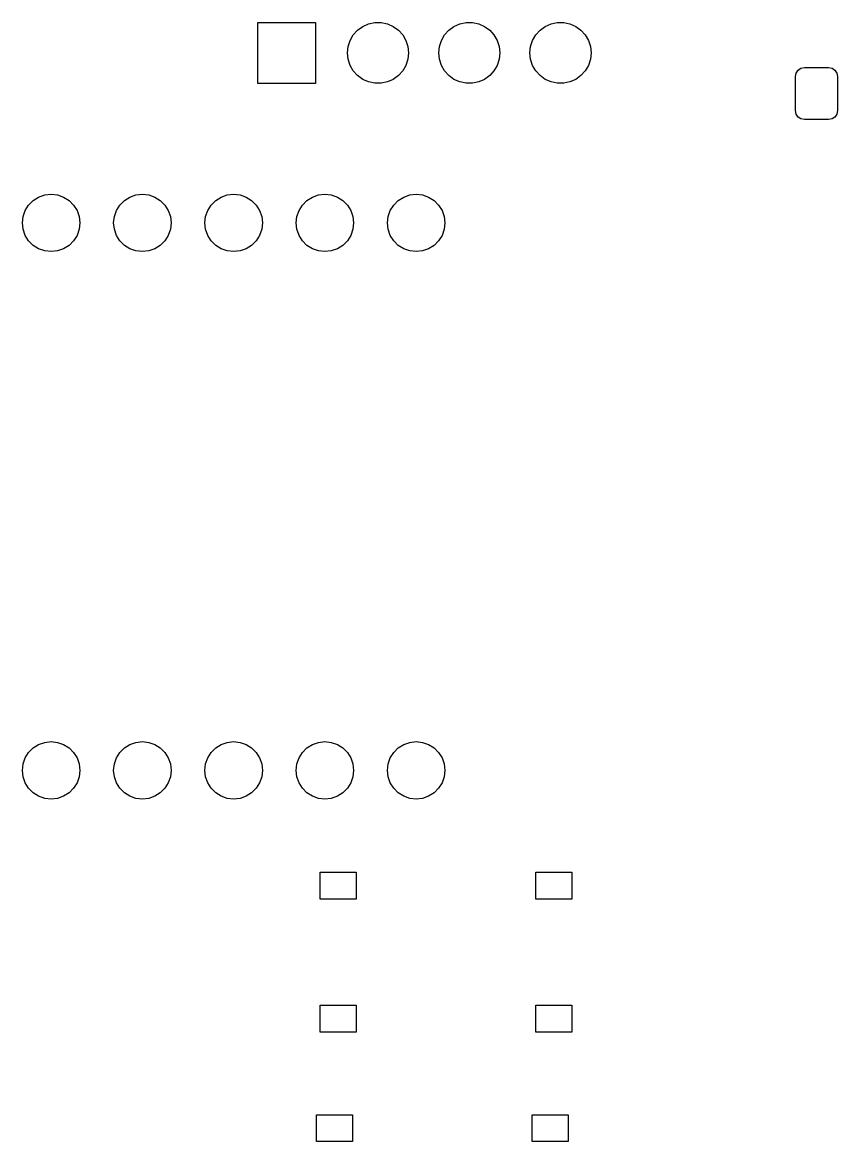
# Model space of a CAD drawing. Extents: x 281 to 540, y -238 to -79.
# Drawn here: x 329.07 to 351.76, y -172.33 to -141.18 of the extents above; entities that cross this region are included whole.
import ezdxf

# ---------------------------------------------------------------- set-up
doc = ezdxf.new("R2010")
doc.units = 0
doc.layers.add('BLACK', color=7, linetype='CONTINUOUS')

msp = doc.modelspace()

# ---------------------------------------------------------------- linework, layer by layer
at = {"layer": 'BLACK', "linetype": 'CONTINUOUS'}
for p, q in [((335.6275, -142.8775), (335.6275, -141.1775)), ((335.6275, -141.1775), (337.2275, -141.1775)), ((337.2275, -141.1775), (337.2275, -142.8775)), ((338.279836, -141.527883), (338.398739, -141.395827)), ((338.398739, -141.395827), (338.5425, -141.291378)), ((338.5425, -141.291378), (338.704836, -141.219102)), ((338.704836, -141.219102), (338.878651, -141.182156)), ((338.878651, -141.182156), (339.056349, -141.182156)), ((339.056349, -141.182156), (339.230164, -141.219102)), ((339.230164, -141.219102), (339.3925, -141.291378)), ((339.3925, -141.291378), (339.536261, -141.395827)), ((339.536261, -141.395827), (339.655164, -141.527883)), ((340.819836, -141.527883), (340.938739, -141.395827)), ((340.938739, -141.395827), (341.0825, -141.291378)), ((341.0825, -141.291378), (341.244836, -141.219102)), ((341.244836, -141.219102), (341.418651, -141.182156)), ((341.418651, -141.182156), (341.596349, -141.182156)), ((341.596349, -141.182156), (341.770164, -141.219102)), ((341.770164, -141.219102), (341.9325, -141.291378)), ((341.9325, -141.291378), (342.076261, -141.395827)), ((342.076261, -141.395827), (342.195164, -141.527883)), ((343.359836, -141.527883), (343.478739, -141.395827)), ((343.478739, -141.395827), (343.6225, -141.291378)), ((343.6225, -141.291378), (343.784836, -141.219102)), ((343.784836, -141.219102), (343.958651, -141.182156)), ((343.958651, -141.182156), (344.136349, -141.182156)), ((344.136349, -141.182156), (344.310164, -141.219102)), ((344.310164, -141.219102), (344.4725, -141.291378)), ((344.4725, -141.291378), (344.616261, -141.395827)), ((344.616261, -141.395827), (344.735164, -141.527883)), ((338.136075, -141.850775), (338.190986, -141.681774)), ((338.190986, -141.681774), (338.279836, -141.527883)), ((339.655164, -141.527883), (339.744014, -141.681774)), ((339.744014, -141.681774), (339.798925, -141.850775)), ((340.676075, -141.850775), (340.730986, -141.681774)), ((340.730986, -141.681774), (340.819836, -141.527883)), ((342.195164, -141.527883), (342.284014, -141.681774)), ((342.284014, -141.681774), (342.338925, -141.850775)), ((343.216075, -141.850775), (343.270986, -141.681774)), ((343.270986, -141.681774), (343.359836, -141.527883)), ((344.735164, -141.527883), (344.824014, -141.681774)), ((344.824014, -141.681774), (344.878925, -141.850775)), ((338.1175, -142.0275), (338.136075, -141.850775)), ((338.136075, -142.204225), (338.1175, -142.0275)), ((339.798925, -141.850775), (339.8175, -142.0275)), ((339.8175, -142.0275), (339.798925, -142.204225)), ((340.6575, -142.0275), (340.676075, -141.850775)), ((340.676075, -142.204225), (340.6575, -142.0275)), ((342.338925, -141.850775), (342.3575, -142.0275)), ((342.3575, -142.0275), (342.338925, -142.204225)), ((343.1975, -142.0275), (343.216075, -141.850775)), ((343.216075, -142.204225), (343.1975, -142.0275)), ((344.878925, -141.850775), (344.8975, -142.0275)), ((344.8975, -142.0275), (344.878925, -142.204225)), ((338.190986, -142.373226), (338.136075, -142.204225)), ((338.279836, -142.527117), (338.190986, -142.373226)), ((339.744014, -142.373226), (339.655164, -142.527117)), ((339.798925, -142.204225), (339.744014, -142.373226)), ((340.730986, -142.373226), (340.676075, -142.204225)), ((340.819836, -142.527117), (340.730986, -142.373226)), ((342.284014, -142.373226), (342.195164, -142.527117)), ((342.338925, -142.204225), (342.284014, -142.373226)), ((343.270986, -142.373226), (343.216075, -142.204225)), ((343.359836, -142.527117), (343.270986, -142.373226)), ((344.824014, -142.373226), (344.735164, -142.527117)), ((344.878925, -142.204225), (344.824014, -142.373226)), ((338.398739, -142.659173), (338.279836, -142.527117)), ((338.5425, -142.763622), (338.398739, -142.659173)), ((339.536261, -142.659173), (339.3925, -142.763622)), ((339.655164, -142.527117), (339.536261, -142.659173)), ((340.938739, -142.659173), (340.819836, -142.527117)), ((341.0825, -142.763622), (340.938739, -142.659173)), ((342.076261, -142.659173), (341.9325, -142.763622)), ((342.195164, -142.527117), (342.076261, -142.659173)), ((343.478739, -142.659173), (343.359836, -142.527117)), ((343.6225, -142.763622), (343.478739, -142.659173)), ((344.616261, -142.659173), (344.4725, -142.763622)), ((344.735164, -142.527117), (344.616261, -142.659173)), ((350.585, -142.685), (350.60403, -142.589329)), ((350.585, -143.635), (350.585, -142.685)), ((350.60403, -142.589329), (350.658223, -142.508223)), ((350.658223, -142.508223), (350.739329, -142.45403)), ((350.739329, -142.45403), (350.835, -142.435)), ((350.835, -142.435), (351.51, -142.435)), ((351.51, -142.435), (351.605671, -142.45403)), ((351.605671, -142.45403), (351.686777, -142.508223)), ((351.686777, -142.508223), (351.74097, -142.589329)), ((351.74097, -142.589329), (351.76, -142.685)), ((351.76, -142.685), (351.76, -143.635)), ((337.2275, -142.8775), (335.6275, -142.8775)), ((338.704836, -142.835898), (338.5425, -142.763622)), ((338.878651, -142.872844), (338.704836, -142.835898)), ((339.056349, -142.872844), (338.878651, -142.872844)), ((339.230164, -142.835898), (339.056349, -142.872844)), ((339.3925, -142.763622), (339.230164, -142.835898)), ((341.244836, -142.835898), (341.0825, -142.763622)), ((341.418651, -142.872844), (341.244836, -142.835898)), ((341.596349, -142.872844), (341.418651, -142.872844)), ((341.770164, -142.835898), (341.596349, -142.872844)), ((341.9325, -142.763622), (341.770164, -142.835898)), ((343.784836, -142.835898), (343.6225, -142.763622)), ((343.958651, -142.872844), (343.784836, -142.835898)), ((344.136349, -142.872844), (343.958651, -142.872844)), ((344.310164, -142.835898), (344.136349, -142.872844)), ((344.4725, -142.763622), (344.310164, -142.835898)), ((350.60403, -143.730671), (350.585, -143.635)), ((351.76, -143.635), (351.74097, -143.730671)), ((350.658223, -143.811777), (350.60403, -143.730671)), ((350.739329, -143.86597), (350.658223, -143.811777)), ((350.835, -143.885), (350.739329, -143.86597)), ((351.51, -143.885), (350.835, -143.885)), ((351.605671, -143.86597), (351.51, -143.885)), ((351.686777, -143.811777), (351.605671, -143.86597)), ((351.74097, -143.730671), (351.686777, -143.811777)), ((329.371208, -146.134535), (329.522893, -146.039225)), ((329.522893, -146.039225), (329.691983, -145.980058)), ((329.691983, -145.980058), (329.87, -145.96)), ((329.87, -145.96), (330.048017, -145.980058)), ((330.048017, -145.980058), (330.217107, -146.039225)), ((330.217107, -146.039225), (330.368792, -146.134535)), ((331.911208, -146.134535), (332.062893, -146.039225)), ((332.062893, -146.039225), (332.231983, -145.980058)), ((332.231983, -145.980058), (332.41, -145.96)), ((332.41, -145.96), (332.588017, -145.980058)), ((332.588017, -145.980058), (332.757107, -146.039225)), ((332.757107, -146.039225), (332.908792, -146.134535)), ((334.451208, -146.134535), (334.602893, -146.039225)), ((334.602893, -146.039225), (334.771983, -145.980058)), ((334.771983, -145.980058), (334.95, -145.96)), ((334.95, -145.96), (335.128017, -145.980058)), ((335.128017, -145.980058), (335.297107, -146.039225)), ((335.297107, -146.039225), (335.448792, -146.134535)), ((336.991208, -146.134535), (337.142893, -146.039225)), ((337.142893, -146.039225), (337.311983, -145.980058)), ((337.311983, -145.980058), (337.49, -145.96)), ((337.49, -145.96), (337.668017, -145.980058)), ((337.668017, -145.980058), (337.837107, -146.039225)), ((337.837107, -146.039225), (337.988792, -146.134535)), ((339.531208, -146.134535), (339.682893, -146.039225)), ((339.682893, -146.039225), (339.851983, -145.980058)), ((339.851983, -145.980058), (340.03, -145.96)), ((340.03, -145.96), (340.208017, -145.980058)), ((340.208017, -145.980058), (340.377107, -146.039225)), ((340.377107, -146.039225), (340.528792, -146.134535)), ((329.090058, -146.581983), (329.149225, -146.412893)), ((329.149225, -146.412893), (329.244535, -146.261208)), ((329.244535, -146.261208), (329.371208, -146.134535)), ((330.368792, -146.134535), (330.495465, -146.261208)), ((330.495465, -146.261208), (330.590775, -146.412893)), ((330.590775, -146.412893), (330.649942, -146.581983)), ((331.630058, -146.581983), (331.689225, -146.412893)), ((331.689225, -146.412893), (331.784535, -146.261208)), ((331.784535, -146.261208), (331.911208, -146.134535)), ((332.908792, -146.134535), (333.035465, -146.261208)), ((333.035465, -146.261208), (333.130775, -146.412893)), ((333.130775, -146.412893), (333.189942, -146.581983)), ((334.170058, -146.581983), (334.229225, -146.412893)), ((334.229225, -146.412893), (334.324535, -146.261208)), ((334.324535, -146.261208), (334.451208, -146.134535)), ((335.448792, -146.134535), (335.575465, -146.261208)), ((335.575465, -146.261208), (335.670775, -146.412893)), ((335.670775, -146.412893), (335.729942, -146.581983)), ((336.710058, -146.581983), (336.769225, -146.412893)), ((336.769225, -146.412893), (336.864535, -146.261208)), ((336.864535, -146.261208), (336.991208, -146.134535)), ((337.988792, -146.134535), (338.115465, -146.261208)), ((338.115465, -146.261208), (338.210775, -146.412893)), ((338.210775, -146.412893), (338.269942, -146.581983)), ((339.250058, -146.581983), (339.309225, -146.412893)), ((339.309225, -146.412893), (339.404535, -146.261208)), ((339.404535, -146.261208), (339.531208, -146.134535)), ((340.528792, -146.134535), (340.655465, -146.261208)), ((340.655465, -146.261208), (340.750775, -146.412893)), ((340.750775, -146.412893), (340.809942, -146.581983)), ((329.07, -146.76), (329.090058, -146.581983)), ((330.649942, -146.581983), (330.67, -146.76)), ((331.61, -146.76), (331.630058, -146.581983)), ((333.189942, -146.581983), (333.21, -146.76)), ((334.15, -146.76), (334.170058, -146.581983)), ((335.729942, -146.581983), (335.75, -146.76)), ((336.69, -146.76), (336.710058, -146.581983)), ((338.269942, -146.581983), (338.29, -146.76)), ((339.23, -146.76), (339.250058, -146.581983)), ((340.809942, -146.581983), (340.83, -146.76)), ((329.090058, -146.938017), (329.07, -146.76)), ((329.149225, -147.107107), (329.090058, -146.938017)), ((330.649942, -146.938017), (330.590775, -147.107107)), ((330.67, -146.76), (330.649942, -146.938017)), ((331.630058, -146.938017), (331.61, -146.76)), ((331.689225, -147.107107), (331.630058, -146.938017)), ((333.189942, -146.938017), (333.130775, -147.107107)), ((333.21, -146.76), (333.189942, -146.938017)), ((334.170058, -146.938017), (334.15, -146.76)), ((334.229225, -147.107107), (334.170058, -146.938017)), ((335.729942, -146.938017), (335.670775, -147.107107)), ((335.75, -146.76), (335.729942, -146.938017)), ((336.710058, -146.938017), (336.69, -146.76)), ((336.769225, -147.107107), (336.710058, -146.938017)), ((338.269942, -146.938017), (338.210775, -147.107107)), ((338.29, -146.76), (338.269942, -146.938017)), ((339.250058, -146.938017), (339.23, -146.76)), ((339.309225, -147.107107), (339.250058, -146.938017)), ((340.809942, -146.938017), (340.750775, -147.107107)), ((340.83, -146.76), (340.809942, -146.938017)), ((329.244535, -147.258792), (329.149225, -147.107107)), ((329.371208, -147.385465), (329.244535, -147.258792)), ((330.495465, -147.258792), (330.368792, -147.385465)), ((330.590775, -147.107107), (330.495465, -147.258792)), ((331.784535, -147.258792), (331.689225, -147.107107)), ((331.911208, -147.385465), (331.784535, -147.258792)), ((333.035465, -147.258792), (332.908792, -147.385465)), ((333.130775, -147.107107), (333.035465, -147.258792)), ((334.324535, -147.258792), (334.229225, -147.107107)), ((334.451208, -147.385465), (334.324535, -147.258792)), ((335.575465, -147.258792), (335.448792, -147.385465)), ((335.670775, -147.107107), (335.575465, -147.258792)), ((336.864535, -147.258792), (336.769225, -147.107107)), ((336.991208, -147.385465), (336.864535, -147.258792)), ((338.115465, -147.258792), (337.988792, -147.385465)), ((338.210775, -147.107107), (338.115465, -147.258792)), ((339.404535, -147.258792), (339.309225, -147.107107)), ((339.531208, -147.385465), (339.404535, -147.258792)), ((340.655465, -147.258792), (340.528792, -147.385465)), ((340.750775, -147.107107), (340.655465, -147.258792)), ((329.522893, -147.480775), (329.371208, -147.385465)), ((329.691983, -147.539942), (329.522893, -147.480775)), ((329.87, -147.56), (329.691983, -147.539942)), ((330.048017, -147.539942), (329.87, -147.56)), ((330.217107, -147.480775), (330.048017, -147.539942)), ((330.368792, -147.385465), (330.217107, -147.480775)), ((332.062893, -147.480775), (331.911208, -147.385465)), ((332.231983, -147.539942), (332.062893, -147.480775)), ((332.41, -147.56), (332.231983, -147.539942)), ((332.588017, -147.539942), (332.41, -147.56)), ((332.757107, -147.480775), (332.588017, -147.539942)), ((332.908792, -147.385465), (332.757107, -147.480775)), ((334.602893, -147.480775), (334.451208, -147.385465)), ((334.771983, -147.539942), (334.602893, -147.480775)), ((334.95, -147.56), (334.771983, -147.539942)), ((335.128017, -147.539942), (334.95, -147.56)), ((335.297107, -147.480775), (335.128017, -147.539942)), ((335.448792, -147.385465), (335.297107, -147.480775)), ((337.142893, -147.480775), (336.991208, -147.385465)), ((337.311983, -147.539942), (337.142893, -147.480775)), ((337.49, -147.56), (337.311983, -147.539942)), ((337.668017, -147.539942), (337.49, -147.56)), ((337.837107, -147.480775), (337.668017, -147.539942)), ((337.988792, -147.385465), (337.837107, -147.480775)), ((339.682893, -147.480775), (339.531208, -147.385465)), ((339.851983, -147.539942), (339.682893, -147.480775)), ((340.03, -147.56), (339.851983, -147.539942)), ((340.208017, -147.539942), (340.03, -147.56)), ((340.377107, -147.480775), (340.208017, -147.539942)), ((340.528792, -147.385465), (340.377107, -147.480775)), ((329.244535, -161.501208), (329.371208, -161.374535)), ((329.371208, -161.374535), (329.522893, -161.279225)), ((329.522893, -161.279225), (329.691983, -161.220058)), ((329.691983, -161.220058), (329.87, -161.2)), ((329.87, -161.2), (330.048017, -161.220058)), ((330.048017, -161.220058), (330.217107, -161.279225)), ((330.217107, -161.279225), (330.368792, -161.374535)), ((330.368792, -161.374535), (330.495465, -161.501208)), ((331.784535, -161.501208), (331.911208, -161.374535)), ((331.911208, -161.374535), (332.062893, -161.279225)), ((332.062893, -161.279225), (332.231983, -161.220058)), ((332.231983, -161.220058), (332.41, -161.2)), ((332.41, -161.2), (332.588017, -161.220058)), ((332.588017, -161.220058), (332.757107, -161.279225)), ((332.757107, -161.279225), (332.908792, -161.374535)), ((332.908792, -161.374535), (333.035465, -161.501208)), ((334.324535, -161.501208), (334.451208, -161.374535)), ((334.451208, -161.374535), (334.602893, -161.279225)), ((334.602893, -161.279225), (334.771983, -161.220058)), ((334.771983, -161.220058), (334.95, -161.2)), ((334.95, -161.2), (335.128017, -161.220058)), ((335.128017, -161.220058), (335.297107, -161.279225)), ((335.297107, -161.279225), (335.448792, -161.374535)), ((335.448792, -161.374535), (335.575465, -161.501208)), ((336.864535, -161.501208), (336.991208, -161.374535)), ((336.991208, -161.374535), (337.142893, -161.279225)), ((337.142893, -161.279225), (337.311983, -161.220058)), ((337.311983, -161.220058), (337.49, -161.2)), ((337.49, -161.2), (337.668017, -161.220058)), ((337.668017, -161.220058), (337.837107, -161.279225)), ((337.837107, -161.279225), (337.988792, -161.374535)), ((337.988792, -161.374535), (338.115465, -161.501208)), ((339.404535, -161.501208), (339.531208, -161.374535)), ((339.531208, -161.374535), (339.682893, -161.279225)), ((339.682893, -161.279225), (339.851983, -161.220058)), ((339.851983, -161.220058), (340.03, -161.2)), ((340.03, -161.2), (340.208017, -161.220058)), ((340.208017, -161.220058), (340.377107, -161.279225)), ((340.377107, -161.279225), (340.528792, -161.374535)), ((340.528792, -161.374535), (340.655465, -161.501208)), ((329.090058, -161.821983), (329.149225, -161.652893)), ((329.149225, -161.652893), (329.244535, -161.501208)), ((330.495465, -161.501208), (330.590775, -161.652893)), ((330.590775, -161.652893), (330.649942, -161.821983)), ((331.630058, -161.821983), (331.689225, -161.652893)), ((331.689225, -161.652893), (331.784535, -161.501208)), ((333.035465, -161.501208), (333.130775, -161.652893)), ((333.130775, -161.652893), (333.189942, -161.821983)), ((334.170058, -161.821983), (334.229225, -161.652893)), ((334.229225, -161.652893), (334.324535, -161.501208)), ((335.575465, -161.501208), (335.670775, -161.652893)), ((335.670775, -161.652893), (335.729942, -161.821983)), ((336.710058, -161.821983), (336.769225, -161.652893)), ((336.769225, -161.652893), (336.864535, -161.501208)), ((338.115465, -161.501208), (338.210775, -161.652893)), ((338.210775, -161.652893), (338.269942, -161.821983)), ((339.250058, -161.821983), (339.309225, -161.652893)), ((339.309225, -161.652893), (339.404535, -161.501208)), ((340.655465, -161.501208), (340.750775, -161.652893)), ((340.750775, -161.652893), (340.809942, -161.821983)), ((329.07, -162), (329.090058, -161.821983)), ((329.090058, -162.178017), (329.07, -162)), ((330.649942, -161.821983), (330.67, -162)), ((330.67, -162), (330.649942, -162.178017)), ((331.61, -162), (331.630058, -161.821983)), ((331.630058, -162.178017), (331.61, -162)), ((333.189942, -161.821983), (333.21, -162)), ((333.21, -162), (333.189942, -162.178017)), ((334.15, -162), (334.170058, -161.821983)), ((334.170058, -162.178017), (334.15, -162)), ((335.729942, -161.821983), (335.75, -162)), ((335.75, -162), (335.729942, -162.178017)), ((336.69, -162), (336.710058, -161.821983)), ((336.710058, -162.178017), (336.69, -162)), ((338.269942, -161.821983), (338.29, -162)), ((338.29, -162), (338.269942, -162.178017)), ((339.23, -162), (339.250058, -161.821983)), ((339.250058, -162.178017), (339.23, -162)), ((340.809942, -161.821983), (340.83, -162)), ((340.83, -162), (340.809942, -162.178017)), ((329.149225, -162.347107), (329.090058, -162.178017)), ((330.649942, -162.178017), (330.590775, -162.347107)), ((331.689225, -162.347107), (331.630058, -162.178017)), ((333.189942, -162.178017), (333.130775, -162.347107)), ((334.229225, -162.347107), (334.170058, -162.178017)), ((335.729942, -162.178017), (335.670775, -162.347107)), ((336.769225, -162.347107), (336.710058, -162.178017)), ((338.269942, -162.178017), (338.210775, -162.347107)), ((339.309225, -162.347107), (339.250058, -162.178017)), ((340.809942, -162.178017), (340.750775, -162.347107)), ((329.244535, -162.498792), (329.149225, -162.347107)), ((329.371208, -162.625465), (329.244535, -162.498792)), ((329.522893, -162.720775), (329.371208, -162.625465)), ((330.368792, -162.625465), (330.217107, -162.720775)), ((330.495465, -162.498792), (330.368792, -162.625465)), ((330.590775, -162.347107), (330.495465, -162.498792)), ((331.784535, -162.498792), (331.689225, -162.347107)), ((331.911208, -162.625465), (331.784535, -162.498792)), ((332.062893, -162.720775), (331.911208, -162.625465)), ((332.908792, -162.625465), (332.757107, -162.720775)), ((333.035465, -162.498792), (332.908792, -162.625465)), ((333.130775, -162.347107), (333.035465, -162.498792)), ((334.324535, -162.498792), (334.229225, -162.347107)), ((334.451208, -162.625465), (334.324535, -162.498792)), ((334.602893, -162.720775), (334.451208, -162.625465)), ((335.448792, -162.625465), (335.297107, -162.720775)), ((335.575465, -162.498792), (335.448792, -162.625465)), ((335.670775, -162.347107), (335.575465, -162.498792)), ((336.864535, -162.498792), (336.769225, -162.347107)), ((336.991208, -162.625465), (336.864535, -162.498792)), ((337.142893, -162.720775), (336.991208, -162.625465)), ((337.988792, -162.625465), (337.837107, -162.720775)), ((338.115465, -162.498792), (337.988792, -162.625465)), ((338.210775, -162.347107), (338.115465, -162.498792)), ((339.404535, -162.498792), (339.309225, -162.347107)), ((339.531208, -162.625465), (339.404535, -162.498792)), ((339.682893, -162.720775), (339.531208, -162.625465)), ((340.528792, -162.625465), (340.377107, -162.720775)), ((340.655465, -162.498792), (340.528792, -162.625465)), ((340.750775, -162.347107), (340.655465, -162.498792)), ((329.691983, -162.779942), (329.522893, -162.720775)), ((329.87, -162.8), (329.691983, -162.779942)), ((330.048017, -162.779942), (329.87, -162.8)), ((330.217107, -162.720775), (330.048017, -162.779942)), ((332.231983, -162.779942), (332.062893, -162.720775)), ((332.41, -162.8), (332.231983, -162.779942)), ((332.588017, -162.779942), (332.41, -162.8)), ((332.757107, -162.720775), (332.588017, -162.779942)), ((334.771983, -162.779942), (334.602893, -162.720775)), ((334.95, -162.8), (334.771983, -162.779942)), ((335.128017, -162.779942), (334.95, -162.8)), ((335.297107, -162.720775), (335.128017, -162.779942)), ((337.311983, -162.779942), (337.142893, -162.720775)), ((337.49, -162.8), (337.311983, -162.779942)), ((337.668017, -162.779942), (337.49, -162.8)), ((337.837107, -162.720775), (337.668017, -162.779942)), ((339.851983, -162.779942), (339.682893, -162.720775)), ((340.03, -162.8), (339.851983, -162.779942)), ((340.208017, -162.779942), (340.03, -162.8)), ((340.377107, -162.720775), (340.208017, -162.779942)), ((337.36, -165.585), (337.36, -164.835)), ((337.36, -164.835), (338.36, -164.835)), ((338.36, -164.835), (338.36, -165.585)), ((343.36, -165.585), (343.36, -164.835)), ((343.36, -164.835), (344.36, -164.835)), ((344.36, -164.835), (344.36, -165.585)), ((338.36, -165.585), (337.36, -165.585)), ((344.36, -165.585), (343.36, -165.585)), ((337.36, -169.285), (337.36, -168.535)), ((337.36, -168.535), (338.36, -168.535)), ((338.36, -168.535), (338.36, -169.285)), ((343.36, -169.285), (343.36, -168.535)), ((343.36, -168.535), (344.36, -168.535)), ((344.36, -168.535), (344.36, -169.285)), ((338.36, -169.285), (337.36, -169.285)), ((344.36, -169.285), (343.36, -169.285)), ((337.26, -172.335), (337.26, -171.585)), ((337.26, -171.585), (338.26, -171.585)), ((338.26, -171.585), (338.26, -172.335)), ((343.26, -172.335), (343.26, -171.585)), ((343.26, -171.585), (344.26, -171.585)), ((344.26, -171.585), (344.26, -172.335)), ((338.26, -172.335), (337.26, -172.335)), ((344.26, -172.335), (343.26, -172.335))]:
    msp.add_line(p, q, dxfattribs=at)

doc.saveas('drawing.dxf')
